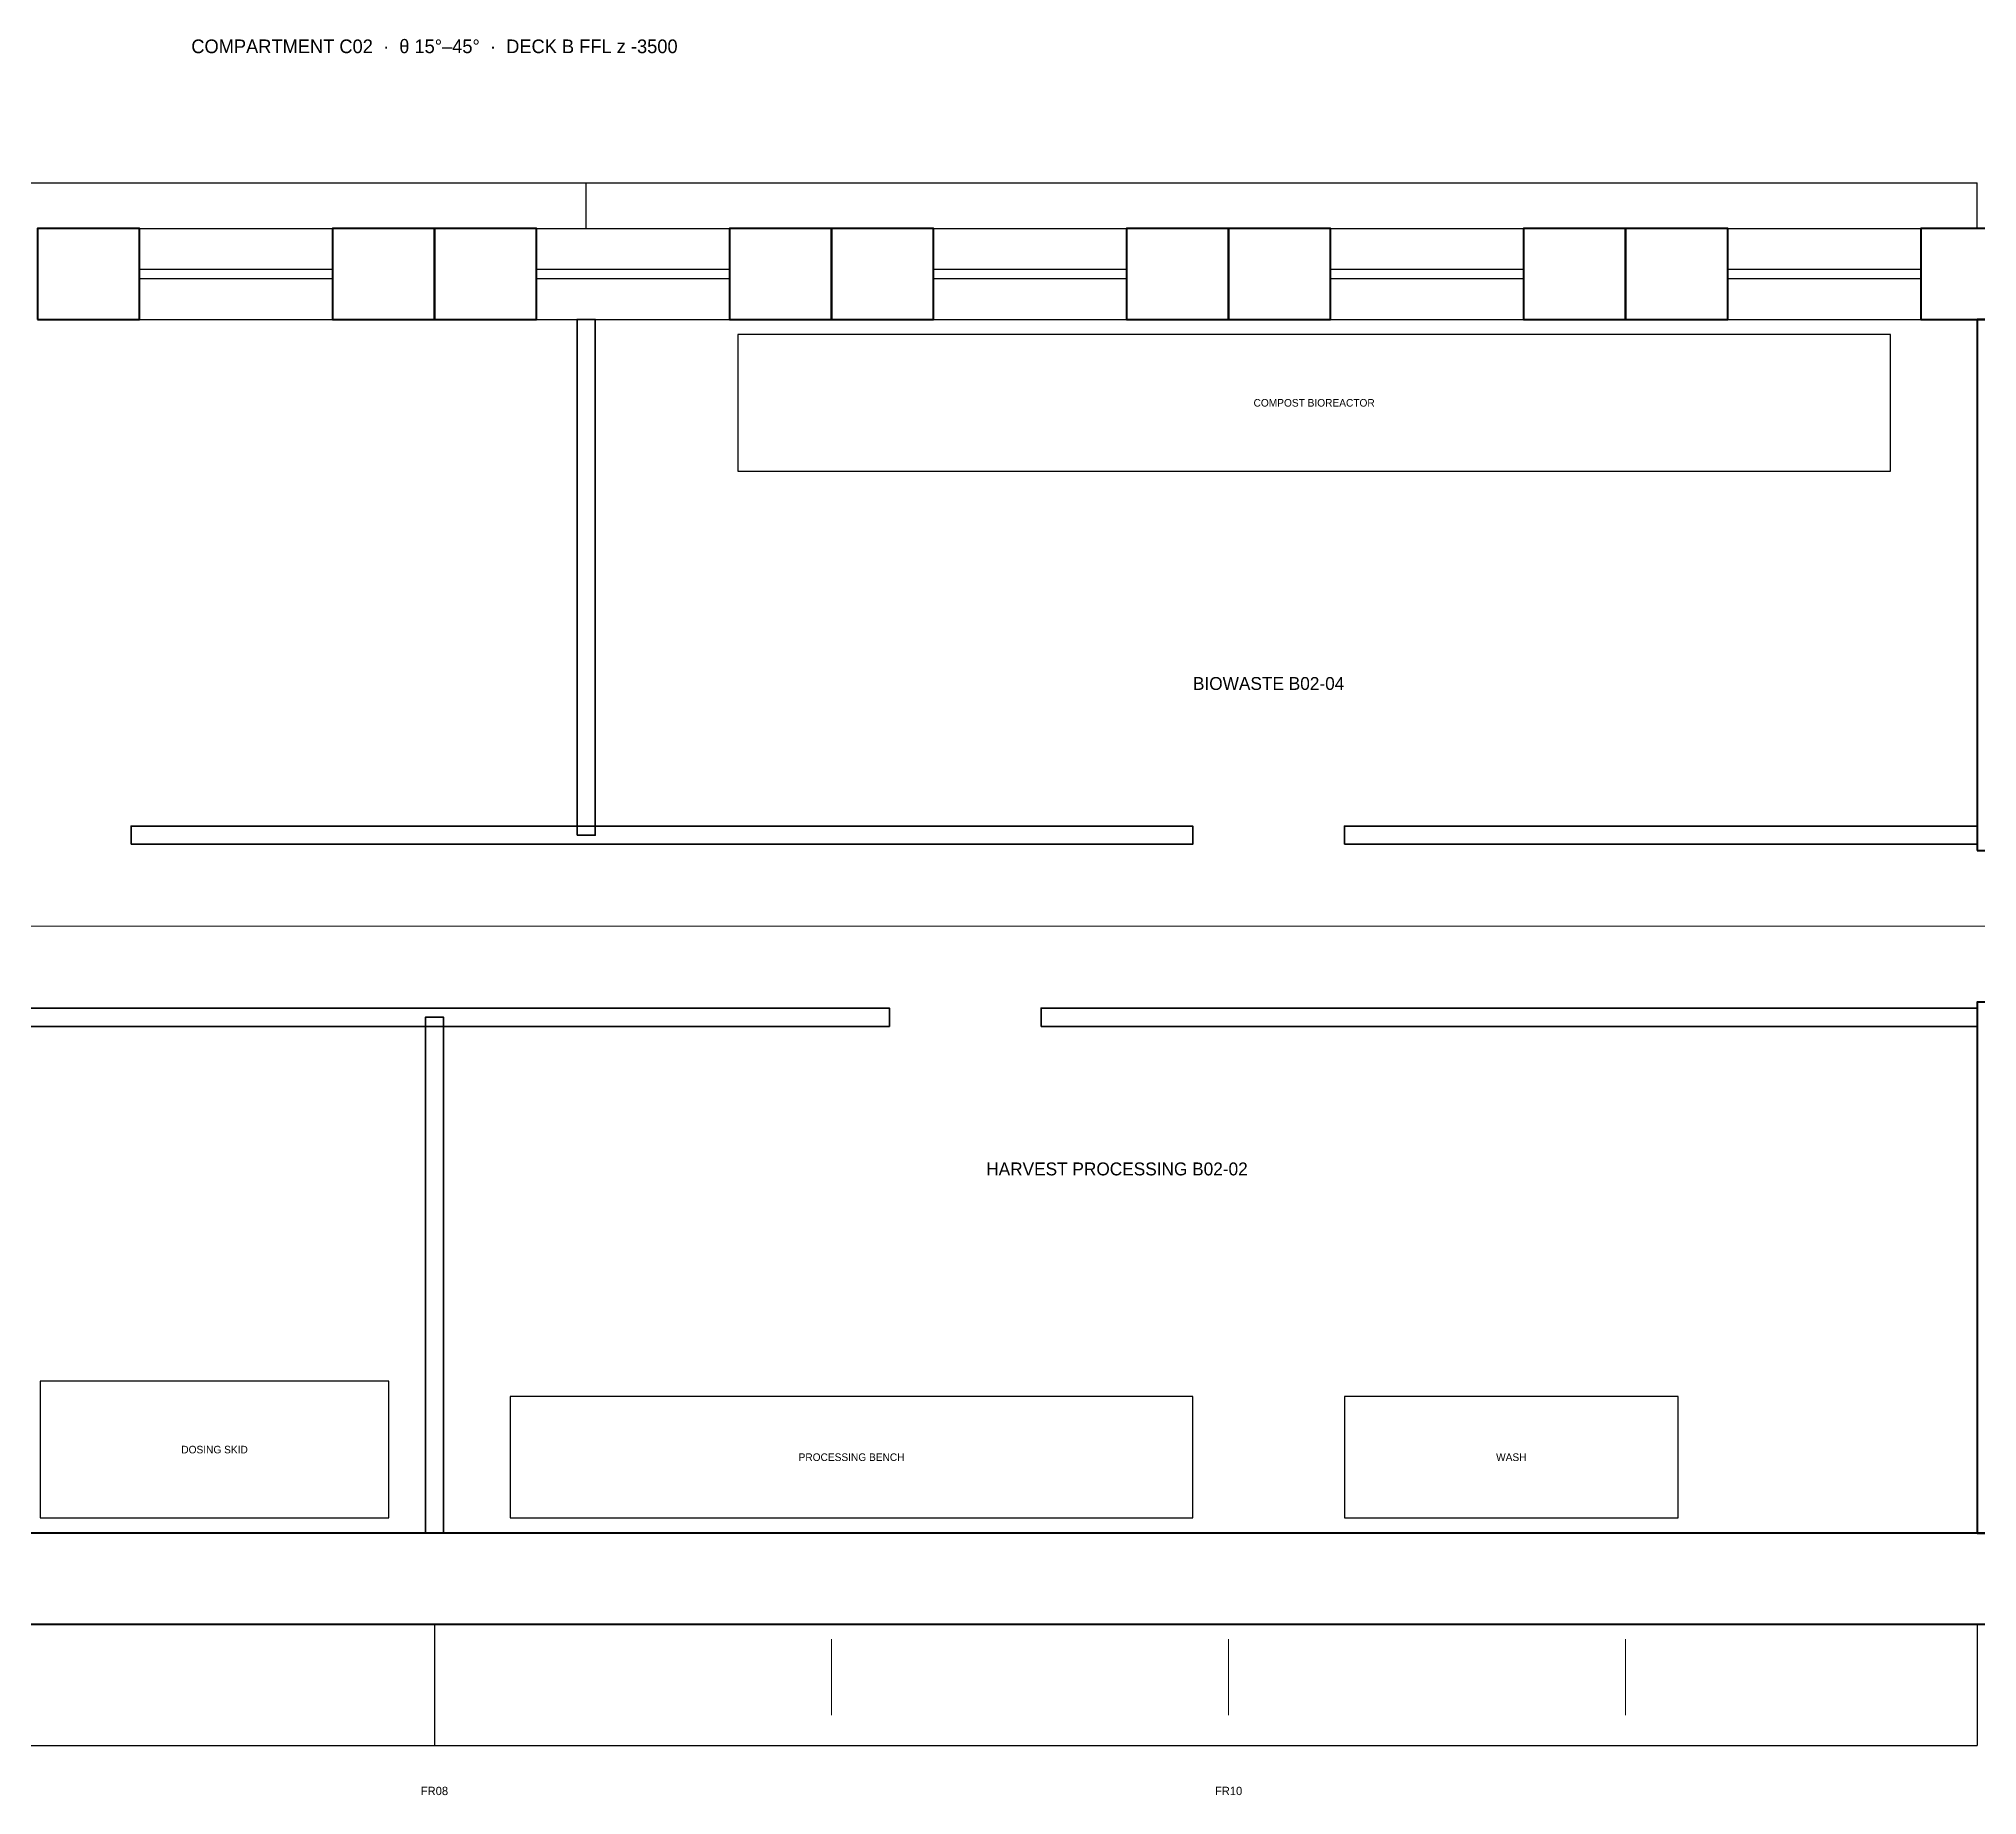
# Model space of a CAD drawing. Header units: millimetres. Extents: x 0 to 254927, y -7000 to 7000.
# Drawn here: x 30607 to 43388, y -5728 to 5850 of the extents above; entities that cross this region are included whole.
import ezdxf
from ezdxf.enums import TextEntityAlignment as Align

# ---------------------------------------------------------------- set-up
doc = ezdxf.new("R2010")
doc.units = ezdxf.units.MM
doc.linetypes.add('CENTER', pattern=[5.08, 3.175, -0.635, 0.635, -0.635])
for name, color, linetype, lineweight in [('A-ANNO-DIMS', 2, 'CONTINUOUS', 18), ('A-ANNO-NOTE', 7, 'CONTINUOUS', 18), ('A-ANNO-TEXT', 7, 'CONTINUOUS', 25), ('A-CNTR', 9, 'CENTER', 13), ('A-DOOR-PRES', 1, 'CONTINUOUS', 35), ('A-EQPM', 30, 'CONTINUOUS', 25), ('A-GLAZ', 5, 'CONTINUOUS', 25), ('A-WALL', 7, 'CONTINUOUS', 35), ('A-WALL-BHD', 7, 'CONTINUOUS', 50), ('A-WALL-PRHU', 7, 'CONTINUOUS', 70)]:
    doc.layers.add(name, color=color, linetype=linetype, lineweight=lineweight)
doc.styles.add('OpenSansCondensed-Light', font='OpenSansCondensed-Light.ttf')
doc.dimstyles.new('EZDXF', dxfattribs={"dimtxt": 0.25, "dimasz": 0.175, "dimexe": 0.375, "dimexo": 0.125, "dimgap": 0.1, "dimtad": 1, "dimlfac": 100, "dimzin": 12, "dimdsep": 46, "dimtxsty": 'OpenSansCondensed-Light', "dimblk": 'ARCHTICK', "dimcen": 2.5, "dimazin": 3, "dimtfac": 0.5, "dimtmove": 2, "dimatfit": 3})

# ---------------------------------------------------------------- blocks, each defined once
blk = doc.blocks.new('_ARCHTICK')
at = {"color": 0, "linetype": 'BYBLOCK', "const_width": 0.15}
blk.add_lwpolyline([(-0.5, -0.5), (0.5, 0.5)], dxfattribs=at)

msp = doc.modelspace()

# ---------------------------------------------------------------- linework, layer by layer
at = {"layer": 'A-ANNO-DIMS'}
for p, q in [((33215.92654, -4700), (33215.92654, -5200)), ((35833.92041, -4700), (35833.92041, -5200)), ((38451.91429, -4700), (38451.91429, -5200)), ((41069.90817, -4700), (41069.90817, -5200))]:
    msp.add_line(p, q, dxfattribs=at)
at = {"layer": 'A-CNTR'}
msp.add_line((0, 0), (254927.41229, 0), dxfattribs=at)
at = {"layer": 'A-DOOR-PRES'}
for p, q in [((43387.90205, 500), (43987.90205, 500)), ((43387.90205, -500), (43987.90205, -500))]:
    msp.add_line(p, q, dxfattribs=at)
at = {"layer": 'A-EQPM'}
for points in [[(35215.92654, 3000), (42815.92654, 3000), (42815.92654, 3900), (35215.92654, 3900)], [(30615.92654, -3900), (32915.92654, -3900), (32915.92654, -3000), (30615.92654, -3000)], [(33715.92654, -3900), (38215.92654, -3900), (38215.92654, -3100), (33715.92654, -3100)], [(39215.92654, -3900), (41415.92654, -3900), (41415.92654, -3100), (39215.92654, -3100)]]:
    msp.add_lwpolyline(points, close=True, dxfattribs=at)
at = {"layer": 'A-GLAZ'}
for p, q in [((31270.56596, 4600), (32543.29323, 4600)), ((33888.55984, 4600), (35161.28711, 4600)), ((36506.55372, 4600), (37779.28099, 4600)), ((39124.54759, 4600), (40397.27487, 4600)), ((41742.54147, 4600), (43015.26875, 4600)), ((31270.56596, 4330), (32543.29323, 4330)), ((31270.56596, 4270), (32543.29323, 4270)), ((33888.55984, 4330), (35161.28711, 4330)), ((33888.55984, 4270), (35161.28711, 4270)), ((36506.55372, 4330), (37779.28099, 4330)), ((36506.55372, 4270), (37779.28099, 4270)), ((39124.54759, 4330), (40397.27487, 4330)), ((39124.54759, 4270), (40397.27487, 4270)), ((41742.54147, 4330), (43015.26875, 4330)), ((41742.54147, 4270), (43015.26875, 4270)), ((31270.56596, 4000), (32543.29323, 4000)), ((33888.55984, 4000), (35161.28711, 4000)), ((36506.55372, 4000), (37779.28099, 4000)), ((39124.54759, 4000), (40397.27487, 4000)), ((41742.54147, 4000), (43015.26875, 4000))]:
    msp.add_line(p, q, dxfattribs=at)
at = {"layer": 'A-WALL'}
for points in [[(34155.92654, 600), (34275.92654, 600), (34275.92654, 4000), (34155.92654, 4000)], [(31215.92654, 540), (38215.92654, 540), (38215.92654, 660), (31215.92654, 660)], [(39215.92654, 540), (43387.90205, 540), (43387.90205, 660), (39215.92654, 660)], [(28215.92654, -660), (36215.92654, -660), (36215.92654, -540), (28215.92654, -540)], [(33155.92654, -4000), (33275.92654, -4000), (33275.92654, -600), (33155.92654, -600)], [(37215.92654, -660), (43387.90205, -660), (43387.90205, -540), (37215.92654, -540)]]:
    msp.add_lwpolyline(points, close=True, dxfattribs=at)
at = {"layer": 'A-WALL-BHD'}
for points in [[(43387.90205, 500), (43987.90205, 500), (43987.90205, 4000), (43387.90205, 4000)], [(43387.90205, -4000), (43987.90205, -4000), (43987.90205, -500), (43387.90205, -500)]]:
    msp.add_lwpolyline(points, close=True, dxfattribs=at)
at = {"layer": 'A-WALL-PRHU'}
for points in [[(30597.93266, 4000), (31270.56596, 4000), (31270.56596, 4600), (30597.93266, 4600)], [(32543.29323, 4000), (33215.92654, 4000), (33215.92654, 4600), (32543.29323, 4600)], [(33215.92654, 4000), (33888.55984, 4000), (33888.55984, 4600), (33215.92654, 4600)], [(35161.28711, 4000), (35833.92041, 4000), (35833.92041, 4600), (35161.28711, 4600)], [(35833.92041, 4000), (36506.55372, 4000), (36506.55372, 4600), (35833.92041, 4600)], [(37779.28099, 4000), (38451.91429, 4000), (38451.91429, 4600), (37779.28099, 4600)], [(38451.91429, 4000), (39124.54759, 4000), (39124.54759, 4600), (38451.91429, 4600)], [(40397.27487, 4000), (41069.90817, 4000), (41069.90817, 4600), (40397.27487, 4600)], [(41069.90817, 4000), (41742.54147, 4000), (41742.54147, 4600), (41069.90817, 4600)], [(43015.26875, 4000), (43687.90205, 4000), (43687.90205, 4600), (43015.26875, 4600)], [(22743.95102, -4600), (43687.90205, -4600), (43687.90205, -4000), (22743.95102, -4000)]]:
    msp.add_lwpolyline(points, close=True, dxfattribs=at)

# ---------------------------------------------------------------- texts
at = {"layer": 'A-ANNO-NOTE'}
for s, height, p in [('COMPOST BIOREACTOR', 50, (39015.92654, 3450)), ('DOSING SKID', 50, (31765.92654, -3450)), ('PROCESSING BENCH', 50, (35965.92654, -3500)), ('WASH', 50, (40315.92654, -3500)), ('FR08', 55, (33215.92654, -5700)), ('FR10', 55, (38451.91429, -5700))]:
    msp.add_text(s, height=height, dxfattribs=at).set_placement(p, align=Align.MIDDLE_CENTER)
at = {"layer": 'A-ANNO-TEXT'}
for s, height, p in [('COMPARTMENT C02  ·  θ 15°–45°  ·  DECK B FFL z -3500', 90, (33215.92654, 5800)), ('BIOWASTE B02-04', 85, (38715.92654, 1600)), ('HARVEST PROCESSING B02-02', 85, (37715.92654, -1600))]:
    msp.add_text(s, height=height, dxfattribs=at).set_placement(p, align=Align.MIDDLE_CENTER)

# ---------------------------------------------------------------- dimensions: what is measured, and where the dimension line sits
at = {"layer": 'A-ANNO-DIMS'}
for base, p1, p2 in [((23043.95102, 4900), (23043.95102, 4600), (34216, 4600)), ((34216, 4900), (34216, 4600), (43387.9020478639, 4600)), ((23043.95102, -5400), (23043.95102, -4600), (33216, -4600)), ((33216, -5400), (33216, -4600), (43387.9020478639, -4600))]:
    msp.add_linear_dim(base=base, p1=p1, p2=p2, dimstyle='EZDXF', dxfattribs=at).render()

doc.saveas('drawing.dxf')
